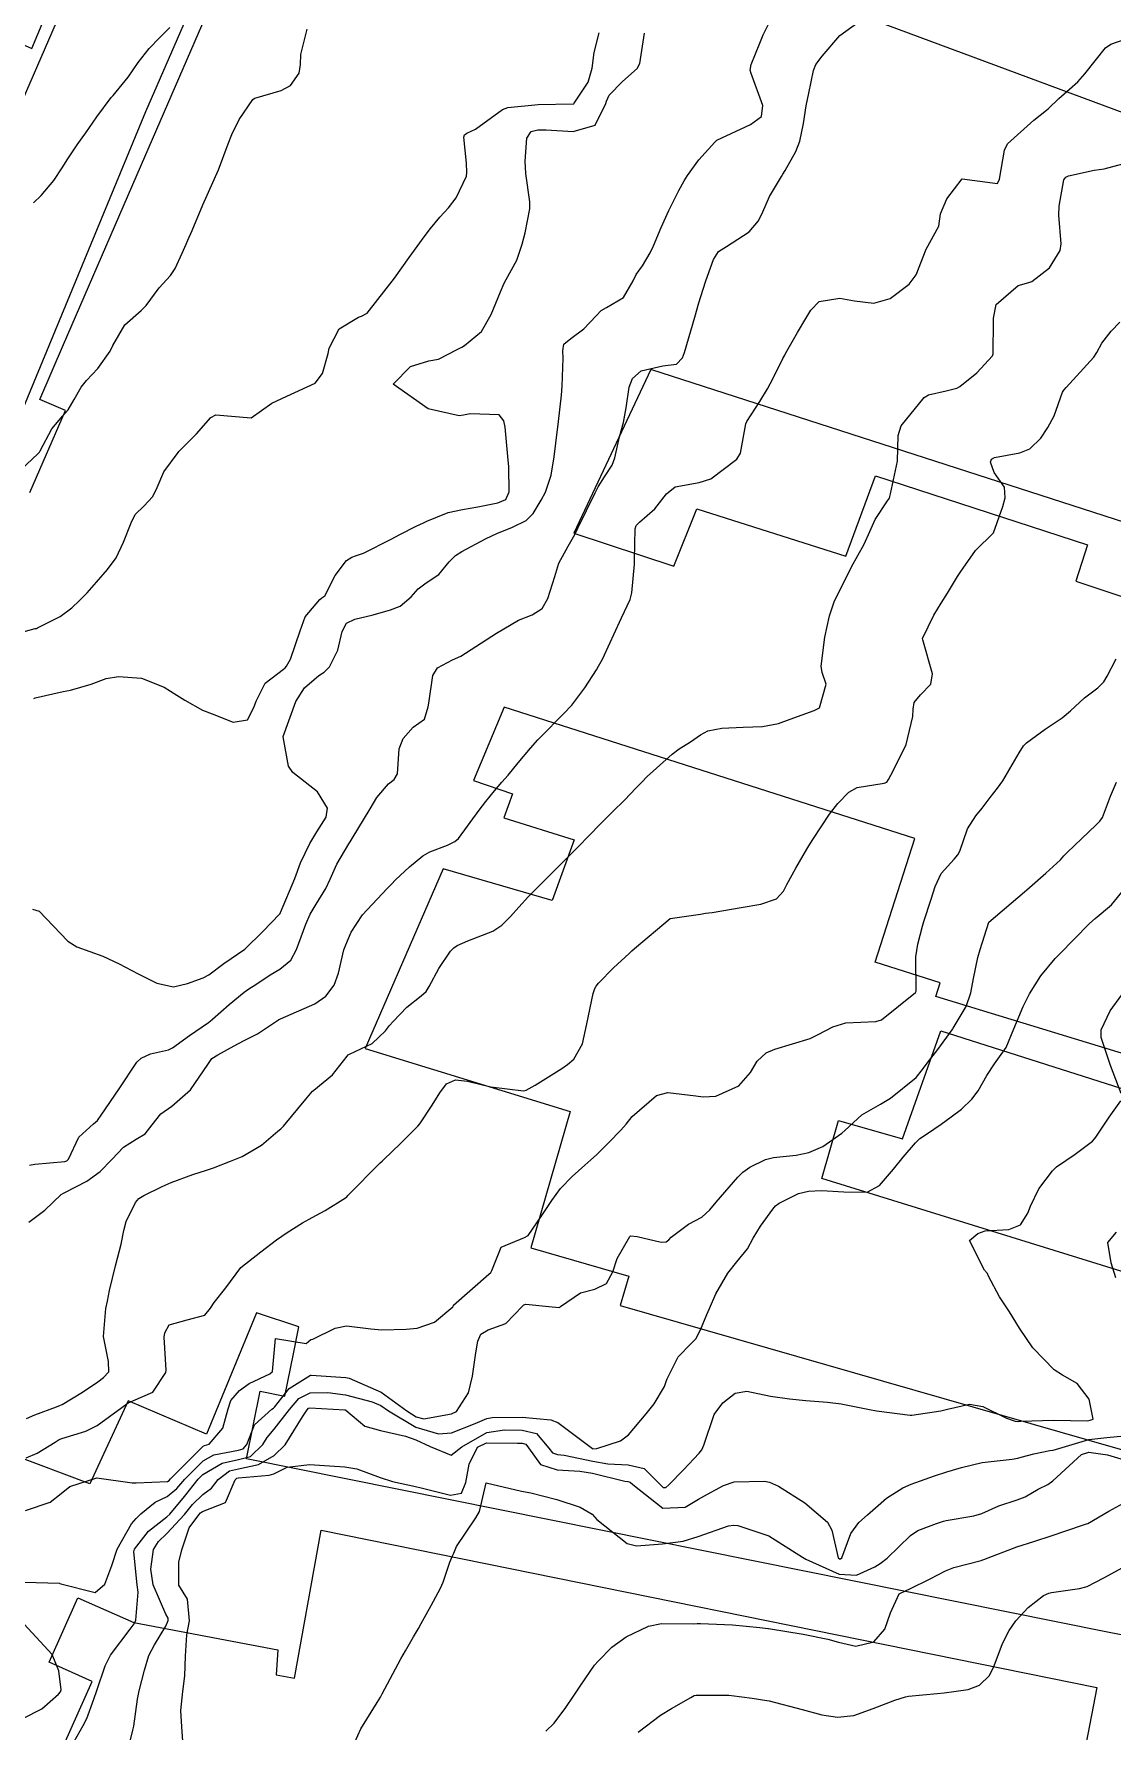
# Model space of a CAD drawing. Header units: metres. Extents: x 307586 to 320046, y 7427249 to 7434250.
# Drawn here: x 310789.8 to 310850.7, y 7432334.5 to 7432430.4 of the extents above; entities that cross this region are included whole.
import ezdxf

# ---------------------------------------------------------------- set-up
doc = ezdxf.new("R2010")
doc.units = ezdxf.units.M
doc.header["$MEASUREMENT"] = 0
for name, color, linetype in [('Curvas de Nivel 1m', 11, 'Continuous'), ('Curvas de Nivel 5m', 15, 'Continuous'), ('Edificações', 30, 'Continuous'), ('Vias Primárias', 230, 'Continuous')]:
    doc.layers.add(name, color=color, linetype=linetype)

msp = doc.modelspace()

# ---------------------------------------------------------------- linework, layer by layer
at = {"layer": 'Curvas de Nivel 1m', "flags": 128}
for points, elevation in [([(310789.529, 7432366.499), (310789.83, 7432366.557), (310791.532, 7432366.702), (310791.633, 7432366.738), (310791.721, 7432366.838), (310792.315, 7432368.069), (310793.136, 7432368.824), (310793.368, 7432369.019), (310793.568, 7432369.32), (310794.585, 7432370.805), (310795.598, 7432372.307), (310795.841, 7432372.547), (310796.353, 7432372.782), (310797.371, 7432373.008), (310797.608, 7432373.119), (310798.562, 7432373.813), (310799.63, 7432374.566), (310799.735, 7432374.636), (310799.859, 7432374.738), (310800.795, 7432375.575), (310801.648, 7432376.264), (310801.918, 7432376.45), (310802.319, 7432376.713), (310803.121, 7432377.245), (310803.666, 7432377.564), (310804.294, 7432378.07), (310804.6, 7432378.686), (310805.128, 7432380.109), (310805.386, 7432380.675), (310805.709, 7432381.242), (310806.258, 7432382.124), (310806.508, 7432382.662), (310806.893, 7432383.501), (310807.558, 7432384.652), (310807.631, 7432384.775), (310807.756, 7432384.962), (310808.776, 7432386.635), (310809.138, 7432387.274), (310809.794, 7432388.048), (310810.12, 7432388.295), (310810.318, 7432388.615), (310810.408, 7432390.023), (310810.635, 7432390.612), (310811.186, 7432391.249), (310811.834, 7432391.705), (310812.039, 7432392.4), (310812.074, 7432392.598), (310812.304, 7432394.158), (310812.577, 7432394.593), (310813.417, 7432395.045), (310813.88, 7432395.267), (310815.893, 7432396.55), (310817.151, 7432397.291), (310817.909, 7432397.59), (310818.482, 7432397.954), (310818.797, 7432398.517), (310819.19, 7432399.766), (310819.428, 7432400.508), (310819.953, 7432401.476), (310820.32, 7432402.135), (310820.489, 7432402.495), (310820.987, 7432403.481), (310821.478, 7432404.485), (310821.648, 7432404.832), (310822.002, 7432405.397), (310822.43, 7432406.055), (310822.585, 7432406.474), (310822.847, 7432407.656), (310823.068, 7432408.47), (310823.232, 7432409.287), (310823.395, 7432410.467), (310823.585, 7432410.947), (310824.072, 7432411.376), (310825.295, 7432411.661), (310826.076, 7432411.756), (310826.398, 7432412.109), (310826.518, 7432412.426), (310826.874, 7432413.649), (310827.095, 7432414.42), (310827.321, 7432415.218), (310827.704, 7432416.414), (310827.814, 7432416.737), (310828.152, 7432417.664), (310828.443, 7432418.121), (310828.888, 7432418.399), (310830.172, 7432419.243), (310830.691, 7432419.861), (310830.951, 7432420.372), (310831.327, 7432421.233), (310831.991, 7432422.362), (310832.079, 7432422.488), (310832.208, 7432422.701), (310832.797, 7432423.781), (310833.03, 7432424.352), (310833.233, 7432425.36), (310833.387, 7432426.349), (310833.538, 7432427.073), (310833.797, 7432428.345), (310833.943, 7432428.687), (310834.291, 7432429.169), (310835.283, 7432430.325), (310836.31, 7432431.056)], 724), ([(310789.704, 7432380.958), (310790.076, 7432380.856), (310791.686, 7432379.157), (310792.205, 7432378.835), (310793.675, 7432378.299), (310794.598, 7432377.878), (310795.661, 7432377.303), (310796.711, 7432376.779), (310797.651, 7432376.569), (310798.446, 7432376.758), (310799.33, 7432377.073), (310799.661, 7432377.246), (310800.506, 7432377.896), (310801.683, 7432378.7), (310802.712, 7432379.691), (310803.658, 7432380.7), (310803.678, 7432380.725), (310803.704, 7432380.767), (310804.512, 7432382.688), (310804.835, 7432383.585), (310805.358, 7432384.676), (310805.759, 7432385.326), (310806.278, 7432386.154), (310806.358, 7432386.664), (310805.787, 7432387.582), (310804.407, 7432388.691), (310804.157, 7432389.046), (310803.845, 7432390.7), (310803.85, 7432390.727), (310804.577, 7432392.689), (310805.064, 7432393.472), (310805.865, 7432394.164), (310806.173, 7432394.362), (310806.472, 7432394.664), (310806.939, 7432395.603), (310807.191, 7432396.657), (310807.431, 7432397.124), (310807.903, 7432397.343), (310808.941, 7432397.601), (310809.912, 7432397.875), (310810.454, 7432398.076), (310811.088, 7432398.608), (310811.473, 7432399.059), (310811.931, 7432399.397), (310812.648, 7432399.88), (310813.228, 7432400.587), (310813.587, 7432400.943), (310813.949, 7432401.169), (310815.279, 7432401.883), (310815.959, 7432402.204), (310816.198, 7432402.31), (310816.806, 7432402.542), (310817.579, 7432402.923), (310817.975, 7432403.322), (310818.433, 7432404.076), (310818.672, 7432404.52), (310818.982, 7432405.495), (310819.157, 7432406.513), (310819.25, 7432407.286), (310819.394, 7432408.51), (310819.563, 7432410.013), (310819.603, 7432410.507), (310819.663, 7432412.091), (310819.647, 7432412.507), (310819.708, 7432412.886), (310820.093, 7432413.202), (310820.835, 7432413.76), (310821.523, 7432414.486), (310821.807, 7432414.792), (310822.118, 7432414.96), (310823.065, 7432415.53), (310823.612, 7432416.465), (310823.783, 7432416.819), (310824.146, 7432417.321), (310824.571, 7432418.04), (310824.764, 7432418.451), (310825.2, 7432419.472), (310825.639, 7432420.438), (310826.194, 7432421.563), (310826.502, 7432422.125), (310826.687, 7432422.425), (310827.321, 7432423.314), (310828.231, 7432424.311), (310828.28, 7432424.362), (310828.343, 7432424.408), (310830.242, 7432425.296), (310830.865, 7432425.756), (310830.936, 7432426.373), (310830.28, 7432428.183), (310830.225, 7432428.381), (310830.286, 7432428.686), (310830.78, 7432429.894), (310830.955, 7432430.373), (310831.407, 7432431.274)], 723), ([(310787.887, 7432396.282), (310789.844, 7432396.812), (310789.893, 7432396.824), (310789.924, 7432396.828), (310789.989, 7432396.859), (310791.257, 7432397.492), (310791.91, 7432397.983), (310792.355, 7432398.397), (310792.78, 7432398.831), (310793.308, 7432399.447), (310793.936, 7432400.159), (310794.426, 7432400.813), (310794.841, 7432401.696), (310795.264, 7432402.8), (310795.504, 7432403.263), (310795.977, 7432403.729), (310796.496, 7432404.275), (310796.736, 7432404.783), (310797.111, 7432405.67), (310797.928, 7432406.771), (310797.968, 7432406.816), (310798.015, 7432406.878), (310798.958, 7432407.827), (310799.762, 7432408.744), (310800.044, 7432408.89), (310802.043, 7432408.72), (310803.215, 7432409.545), (310804.055, 7432409.957), (310805.662, 7432410.676), (310806.068, 7432411.225), (310806.386, 7432412.361), (310806.452, 7432412.666), (310807.009, 7432413.751), (310808.109, 7432414.419), (310808.285, 7432414.473), (310808.603, 7432414.643), (310810.133, 7432416.62), (310810.977, 7432417.785), (310811.569, 7432418.606), (310811.815, 7432418.955), (310812.171, 7432419.425), (310812.707, 7432420.066), (310813.19, 7432420.59), (310813.621, 7432421.154), (310814.201, 7432422.387), (310814.23, 7432422.58), (310814.211, 7432423.113), (310814.057, 7432424.582), (310814.093, 7432424.723), (310814.235, 7432424.803), (310814.709, 7432425.044), (310816.249, 7432426.151), (310816.537, 7432426.26), (310818.252, 7432426.431), (310820.222, 7432426.47), (310820.253, 7432426.469), (310820.277, 7432426.475), (310820.297, 7432426.5), (310821.074, 7432427.689), (310821.306, 7432428.49), (310821.417, 7432429.363), (310821.694, 7432430.486)], 721), ([(310789.759, 7432420.866), (310790.187, 7432421.281), (310790.911, 7432422.137), (310791.371, 7432422.848), (310791.695, 7432423.361), (310792.223, 7432424.154), (310792.51, 7432424.556), (310792.709, 7432424.835), (310793.329, 7432425.743), (310794.137, 7432426.821), (310794.192, 7432426.882), (310794.255, 7432426.946), (310795.095, 7432427.983), (310795.663, 7432428.799), (310796.291, 7432429.603), (310796.877, 7432430.205), (310797.446, 7432430.779)], 719), ([(310789.776, 7432392.861), (310789.813, 7432392.891), (310789.844, 7432392.901), (310791.431, 7432393.262), (310791.85, 7432393.337), (310793.007, 7432393.678), (310793.861, 7432394), (310794.559, 7432394.113), (310795.861, 7432394.011), (310797.128, 7432393.503), (310797.847, 7432393.048), (310798.294, 7432392.763), (310799.303, 7432392.213), (310799.835, 7432391.995), (310801.028, 7432391.531), (310801.832, 7432391.661), (310802.206, 7432392.35), (310802.324, 7432392.715), (310802.845, 7432393.724), (310803.87, 7432394.518), (310803.965, 7432394.605), (310804.035, 7432394.698), (310804.262, 7432395.079), (310804.821, 7432396.686), (310805.098, 7432397.489), (310805.92, 7432398.454), (310806.045, 7432398.545), (310806.203, 7432398.667), (310806.784, 7432399.812), (310807.428, 7432400.655), (310807.737, 7432400.86), (310807.946, 7432400.926), (310808.386, 7432401.082), (310809.955, 7432401.866), (310810.439, 7432402.135), (310811.364, 7432402.606), (310811.771, 7432402.797), (310811.967, 7432402.89), (310813.179, 7432403.383), (310813.977, 7432403.54), (310814.848, 7432403.699), (310815.983, 7432403.92), (310816.422, 7432404.11), (310816.623, 7432404.544), (310816.592, 7432405.959), (310816.547, 7432406.545), (310816.389, 7432408.195), (310816.316, 7432408.547), (310816.046, 7432408.895), (310814.42, 7432408.948), (310814.046, 7432408.872), (310813.788, 7432408.84), (310812.049, 7432409.23), (310810.063, 7432410.62), (310811.054, 7432411.629), (310812.076, 7432411.954), (310812.628, 7432412.044), (310813.677, 7432412.584), (310813.939, 7432412.728), (310814.086, 7432412.804), (310815.055, 7432413.609), (310815.604, 7432414.558), (310816.126, 7432415.842), (310816.338, 7432416.341), (310816.456, 7432416.547), (310817.059, 7432417.631), (310817.36, 7432418.538), (310817.519, 7432419.187), (310817.783, 7432420.534), (310817.783, 7432420.938), (310817.561, 7432422.536), (310817.52, 7432423.231), (310817.61, 7432424.536), (310817.867, 7432424.904), (310818.238, 7432425.002), (310818.707, 7432424.992), (310820.237, 7432424.914), (310821.469, 7432425.26), (310822.078, 7432426.482), (310822.116, 7432426.621), (310822.26, 7432426.956), (310823.015, 7432427.729), (310823.854, 7432428.464), (310823.995, 7432428.753), (310824.262, 7432430.46)], 722), ([(310789.356, 7432352.183), (310789.823, 7432352.39), (310791.048, 7432352.843), (310791.278, 7432352.927), (310791.365, 7432352.971), (310792.529, 7432353.675), (310793.384, 7432354.257), (310793.715, 7432354.488), (310794.008, 7432354.811), (310793.982, 7432355.394), (310793.699, 7432356.816), (310793.847, 7432358.403), (310793.93, 7432358.813), (310794.051, 7432359.413), (310794.379, 7432360.806), (310794.698, 7432362.025), (310794.86, 7432362.799), (310794.981, 7432363.308), (310795.507, 7432364.386), (310795.696, 7432364.603), (310795.992, 7432364.785), (310797.012, 7432365.281), (310797.52, 7432365.517), (310798.748, 7432365.974), (310799.528, 7432366.206), (310799.927, 7432366.338), (310800.872, 7432366.727), (310801.349, 7432366.908), (310801.537, 7432366.982), (310802.638, 7432367.617), (310803.559, 7432368.41), (310803.713, 7432368.546), (310803.874, 7432368.695), (310805.133, 7432370.232), (310805.518, 7432370.671), (310805.583, 7432370.724), (310806.648, 7432371.604), (310807.467, 7432372.651), (310807.532, 7432372.722), (310807.605, 7432372.763), (310808.884, 7432373.361), (310809.625, 7432374.091), (310809.859, 7432374.389), (310810.069, 7432374.616), (310810.829, 7432375.42), (310811.648, 7432376.068), (310811.933, 7432376.315), (310812.096, 7432376.596), (310812.645, 7432377.613), (310813.3, 7432378.584), (310813.485, 7432378.782), (310813.686, 7432378.917), (310814.285, 7432379.168), (310815.695, 7432379.718), (310816.195, 7432380.048), (310816.684, 7432380.54), (310817.164, 7432381.08), (310817.714, 7432381.668), (310818.558, 7432382.517), (310819.141, 7432383.099), (310819.741, 7432383.704), (310820.134, 7432384.109), (310820.515, 7432384.492), (310821.128, 7432385.117), (310821.766, 7432385.777), (310822.118, 7432386.128), (310822.473, 7432386.473), (310823.132, 7432387.118), (310823.793, 7432387.81), (310824.113, 7432388.14), (310824.419, 7432388.451), (310825.816, 7432389.729), (310826.22, 7432390.025), (310826.854, 7432390.42), (310827.425, 7432390.816), (310827.829, 7432391.031), (310828.622, 7432391.189), (310829.832, 7432391.254), (310830.919, 7432391.283), (310831.834, 7432391.444), (310832.484, 7432391.706), (310833.841, 7432392.189), (310834.149, 7432392.335), (310834.52, 7432393.674), (310834.294, 7432394.334), (310834.234, 7432394.692), (310834.449, 7432396.332), (310834.7, 7432397.54), (310834.969, 7432398.324), (310835.943, 7432400.31), (310836.668, 7432401.59), (310836.98, 7432402.3), (310837.287, 7432402.983), (310837.989, 7432404.037), (310838.089, 7432404.19), (310838.115, 7432404.288), (310838.146, 7432404.439), (310838.541, 7432406.282), (310838.593, 7432407.723), (310838.748, 7432408.279), (310840.059, 7432409.882), (310840.293, 7432410.025), (310841.301, 7432410.248), (310841.898, 7432410.408), (310842.065, 7432410.488), (310843.035, 7432411.268), (310843.918, 7432412.222), (310843.958, 7432412.348), (310843.964, 7432414.221), (310843.973, 7432414.363), (310844.122, 7432415.121), (310845.365, 7432416.202), (310845.96, 7432416.368), (310846.137, 7432416.43), (310847.127, 7432417.201), (310847.743, 7432418.174), (310847.782, 7432418.559), (310847.65, 7432420.175), (310847.68, 7432420.683), (310847.939, 7432422.173), (310848.049, 7432422.328), (310848.206, 7432422.394), (310849.648, 7432422.712), (310850.213, 7432422.803), (310851.266, 7432423.081)], 726), ([(310789.334, 7432349.959), (310789.968, 7432350.222), (310790.975, 7432350.844), (310791.2, 7432350.986), (310791.345, 7432351.044), (310792.708, 7432351.468), (310793.353, 7432351.792), (310794.742, 7432352.799), (310795.098, 7432353.063), (310795.369, 7432353.187), (310796.493, 7432353.663), (310797.232, 7432354.772), (310797.25, 7432354.916), (310797.134, 7432356.773), (310797.166, 7432357.023), (310797.424, 7432357.48), (310798.428, 7432357.755), (310799.432, 7432358.012), (310799.758, 7432358.416), (310799.965, 7432358.735), (310800.616, 7432359.564), (310801.463, 7432360.72), (310802.586, 7432361.595), (310803.479, 7432362.276), (310804.085, 7432362.691), (310804.943, 7432363.227), (310805.496, 7432363.537), (310806.232, 7432363.933), (310807.368, 7432364.651), (310807.45, 7432364.714), (310807.514, 7432364.778), (310809.338, 7432366.623), (310809.438, 7432366.718), (310809.536, 7432366.817), (310810.453, 7432367.707), (310811.362, 7432368.602), (310811.464, 7432368.701), (310811.565, 7432368.827), (310812.275, 7432369.894), (310812.693, 7432370.589), (310813.076, 7432371.098), (310813.59, 7432371.321), (310814.259, 7432371.24), (310815.587, 7432370.914), (310817.421, 7432370.695), (310817.585, 7432370.732), (310818.082, 7432371.016), (310819.597, 7432371.953), (310819.913, 7432372.184), (310820.268, 7432372.493), (310820.759, 7432373.346), (310821.004, 7432374.486), (310821.369, 7432376.201), (310821.45, 7432376.482), (310821.521, 7432376.615), (310821.657, 7432376.773), (310822.5, 7432377.642), (310823.386, 7432378.463), (310823.541, 7432378.605), (310823.686, 7432378.733), (310825.703, 7432380.43), (310827.431, 7432380.687), (310827.706, 7432380.727), (310828.084, 7432380.781), (310829.71, 7432381.049), (310830.832, 7432381.249), (310831.715, 7432381.554), (310832.103, 7432381.972), (310832.305, 7432382.354), (310832.802, 7432383.285), (310833.424, 7432384.343), (310833.548, 7432384.549), (310833.758, 7432384.895), (310834.713, 7432386.326), (310835.178, 7432386.923), (310835.792, 7432387.58), (310836.265, 7432387.836), (310837.8, 7432388.079), (310837.949, 7432388.139), (310838.041, 7432388.286), (310838.297, 7432388.772), (310839.045, 7432390.272), (310839.417, 7432391.845), (310839.428, 7432392.266), (310839.48, 7432392.634), (310839.855, 7432393.066), (310840.438, 7432393.68), (310840.527, 7432394.253), (310839.971, 7432396.181), (310839.965, 7432396.259), (310840.596, 7432397.569), (310841.006, 7432398.249), (310841.364, 7432398.81), (310841.938, 7432399.758), (310842.13, 7432400.05), (310842.247, 7432400.237), (310842.945, 7432401.238), (310843.963, 7432402.22), (310844.489, 7432403.709), (310844.621, 7432404.211), (310844.599, 7432404.812), (310844.007, 7432405.631), (310843.795, 7432406.222), (310843.848, 7432406.389), (310844.017, 7432406.487), (310845.463, 7432406.756), (310846.025, 7432406.967), (310846.638, 7432407.58), (310847.029, 7432408.18), (310847.39, 7432408.837), (310847.87, 7432410.172), (310847.939, 7432410.297), (310848.066, 7432410.435), (310849.633, 7432412.147), (310849.81, 7432412.421), (310850.095, 7432412.954), (310850.616, 7432413.624), (310851.103, 7432414.13)], 727), ([(310789.295, 7432346.981), (310790.695, 7432347.453), (310791.31, 7432347.948), (310791.805, 7432348.346), (310793.323, 7432348.82), (310795.319, 7432348.541), (310795.558, 7432348.549), (310797.321, 7432348.625), (310797.41, 7432348.681), (310797.488, 7432348.768), (310799.342, 7432350.625), (310799.42, 7432350.661), (310799.674, 7432350.737), (310800.45, 7432351.631), (310800.744, 7432352.726), (310800.905, 7432353.189), (310801.379, 7432353.762), (310801.935, 7432354.164), (310803.109, 7432354.703), (310803.259, 7432354.836), (310803.413, 7432356.7), (310805.15, 7432356.414), (310805.413, 7432356.64), (310805.433, 7432356.649), (310805.525, 7432356.669), (310806.791, 7432357.287), (310807.424, 7432357.41), (310808.805, 7432357.246), (310809.421, 7432357.189), (310810.8, 7432357.228), (310811.423, 7432357.289), (310812.398, 7432357.621), (310813.442, 7432358.497), (310813.466, 7432358.557), (310813.481, 7432358.579), (310815.461, 7432360.327), (310815.573, 7432360.437), (310815.63, 7432360.548), (310816.166, 7432361.853), (310817.482, 7432362.407), (310817.682, 7432362.527), (310818.423, 7432363.592), (310819.027, 7432364.507), (310819.52, 7432365.174), (310820.166, 7432365.854), (310820.886, 7432366.486), (310821.233, 7432366.788), (310821.542, 7432367.077), (310822.248, 7432367.777), (310822.931, 7432368.466), (310823.217, 7432368.813), (310823.571, 7432369.25), (310824.931, 7432370.44), (310825.585, 7432370.61), (310827.151, 7432370.414), (310827.582, 7432370.348), (310828.297, 7432370.399), (310829.589, 7432370.969), (310830.246, 7432371.724), (310830.624, 7432372.37), (310831.132, 7432372.843), (310831.613, 7432373.057), (310832.626, 7432373.342), (310833.623, 7432373.657), (310834.075, 7432373.885), (310834.888, 7432374.321), (310835.635, 7432374.539), (310837.324, 7432374.606), (310837.637, 7432374.715), (310839.572, 7432376.261), (310839.594, 7432376.32), (310839.576, 7432378.262), (310839.69, 7432378.978), (310839.963, 7432379.995), (310840.038, 7432380.257), (310840.447, 7432381.521), (310840.676, 7432382.25), (310841.013, 7432382.968), (310841.746, 7432383.78), (310841.961, 7432384.027), (310842.062, 7432384.237), (310842.505, 7432385.493), (310842.968, 7432386.228), (310843.327, 7432386.677), (310843.789, 7432387.278), (310844.203, 7432387.808), (310844.489, 7432388.21), (310845.42, 7432389.797), (310845.659, 7432390.192), (310845.825, 7432390.359), (310846.879, 7432391.133), (310847.839, 7432391.765), (310848.311, 7432392.163), (310849.11, 7432392.895), (310849.863, 7432393.465), (310850.197, 7432393.808), (310850.391, 7432394.135), (310850.902, 7432395.11)], 728), ([(310789.244, 7432342.938), (310791.216, 7432342.868), (310791.243, 7432342.862), (310791.303, 7432342.839), (310793.238, 7432342.338), (310793.779, 7432342.812), (310794.186, 7432343.879), (310794.482, 7432344.802), (310795.287, 7432346.225), (310795.556, 7432346.521), (310795.814, 7432346.785), (310796.633, 7432347.447), (310797.308, 7432347.778), (310797.844, 7432348.233), (310798.294, 7432348.755), (310799.333, 7432349.789), (310799.945, 7432350.126), (310801.34, 7432350.391), (310801.593, 7432350.465), (310801.803, 7432350.715), (310802.236, 7432351.829), (310803.222, 7432352.701), (310803.311, 7432352.754), (310803.365, 7432352.828), (310804.186, 7432353.883), (310805.392, 7432354.624), (310805.433, 7432354.629), (310807.391, 7432354.497), (310807.573, 7432354.465), (310809.379, 7432353.673), (310810.835, 7432352.605), (310811.36, 7432352.265), (310811.789, 7432352.165), (310813.362, 7432352.44), (310813.649, 7432352.576), (310814.313, 7432353.632), (310814.539, 7432354.563), (310814.729, 7432355.883), (310814.855, 7432356.558), (310815.022, 7432356.953), (310815.423, 7432357.199), (310816.427, 7432357.541), (310817.376, 7432358.531), (310817.406, 7432358.568), (310817.444, 7432358.6), (310817.556, 7432358.64), (310818.848, 7432358.509), (310819.442, 7432358.454), (310819.477, 7432358.465), (310819.522, 7432358.499), (310820.65, 7432359.289), (310821.453, 7432359.495), (310822.116, 7432359.814), (310822.466, 7432360.47), (310822.721, 7432361.217), (310823.431, 7432362.461), (310823.452, 7432362.491), (310823.484, 7432362.504), (310823.843, 7432362.455), (310825.193, 7432362.147), (310825.48, 7432362.159), (310825.631, 7432362.279), (310825.772, 7432362.427), (310826.75, 7432363.162), (310827.5, 7432363.559), (310827.943, 7432363.967), (310828.302, 7432364.398), (310829.527, 7432365.826), (310829.807, 7432366.1), (310830.205, 7432366.373), (310831.091, 7432366.813), (310831.541, 7432366.926), (310832.829, 7432367.061), (310833.546, 7432367.219), (310834.323, 7432367.557), (310835.411, 7432368.312), (310835.564, 7432368.461), (310836.536, 7432369.338), (310837.579, 7432369.947), (310838.144, 7432370.282), (310839.595, 7432371.446), (310839.959, 7432371.897), (310840.219, 7432372.254), (310840.832, 7432373.031), (310841.631, 7432374.141), (310841.674, 7432374.198), (310841.699, 7432374.239), (310842.42, 7432375.457), (310842.691, 7432376.23), (310842.842, 7432377.051), (310843.091, 7432378.226), (310843.222, 7432378.69), (310843.703, 7432380.22), (310845.72, 7432381.935), (310845.858, 7432382.052), (310846.009, 7432382.187), (310846.921, 7432382.992), (310847.747, 7432383.758), (310847.944, 7432383.973), (310848.124, 7432384.164), (310849.769, 7432385.732), (310849.975, 7432385.934), (310850.116, 7432386.137), (310850.578, 7432387.345), (310850.911, 7432388.129)], 729), ([(310851.173, 7432370.538), (310850.577, 7432372.13), (310850.054, 7432373.708), (310850.044, 7432374.136), (310850.557, 7432375.218), (310851.224, 7432376.124)], 731), ([(310795.136, 7432333.653), (310795.37, 7432334.567), (310795.415, 7432334.787), (310795.63, 7432336.324), (310795.726, 7432336.784), (310796.015, 7432337.957), (310796.272, 7432338.779), (310796.593, 7432339.392), (310797.22, 7432340.44), (310797.358, 7432340.768), (310797.353, 7432340.897), (310797.226, 7432341.115), (310796.513, 7432342.777), (310796.373, 7432343.662), (310796.535, 7432344.777), (310796.817, 7432345.235), (310797.282, 7432345.688), (310798.274, 7432346.755), (310798.731, 7432347.319), (310799.31, 7432347.877), (310799.804, 7432348.247), (310800.185, 7432348.731), (310800.831, 7432349.222), (310801.329, 7432349.341), (310802.464, 7432349.576), (310803.337, 7432350.083), (310803.964, 7432350.691), (310804.95, 7432352.268), (310805.204, 7432352.672), (310805.276, 7432352.76), (310805.365, 7432352.79), (310807.343, 7432352.671), (310807.363, 7432352.667), (310807.402, 7432352.649), (310808.47, 7432351.749), (310809.352, 7432351.496), (310810.767, 7432351.188), (310811.347, 7432350.967), (310812.151, 7432350.592), (310813.338, 7432350.105), (310813.952, 7432350.571), (310815.351, 7432351.391), (310816.357, 7432351.536), (310817.353, 7432351.513), (310818.158, 7432351.325), (310818.855, 7432350.507), (310819.068, 7432350.232), (310819.339, 7432350.148), (310819.729, 7432350.106), (310821.336, 7432349.77), (310822.187, 7432349.619), (310823.334, 7432349.559), (310824.241, 7432349.355), (310825.154, 7432348.433), (310825.321, 7432348.278), (310825.462, 7432348.288), (310825.634, 7432348.427), (310826.462, 7432349.288), (310827.341, 7432350.221), (310827.503, 7432350.408), (310827.613, 7432350.673), (310828.188, 7432352.398), (310828.69, 7432353.073), (310829.381, 7432353.615), (310830.041, 7432353.716), (310831.379, 7432353.438), (310832.442, 7432353.284), (310833.376, 7432353.195), (310834.59, 7432353.106), (310835.373, 7432353.013), (310836.97, 7432352.693), (310837.368, 7432352.617), (310839.259, 7432352.367), (310839.364, 7432352.364), (310841.001, 7432352.611), (310841.37, 7432352.711), (310842.609, 7432352.993), (310843.372, 7432352.85), (310844.709, 7432352.2), (310845.194, 7432352.025), (310845.361, 7432352.014), (310845.519, 7432352.031), (310847.362, 7432352.094), (310849.274, 7432352.054), (310849.362, 7432352.068), (310849.425, 7432352.077), (310849.597, 7432352.138), (310849.38, 7432353.279), (310848.691, 7432354.151), (310847.862, 7432354.627), (310847.4, 7432354.928), (310846.184, 7432356.182), (310845.429, 7432357.288), (310844.874, 7432358.199), (310844.3, 7432359.056), (310843.691, 7432360.217), (310843.623, 7432360.376), (310843.466, 7432360.57), (310842.606, 7432362.229), (310843.086, 7432362.627), (310843.491, 7432362.789), (310844.837, 7432362.855), (310845.497, 7432363.117), (310845.906, 7432363.787), (310846.057, 7432364.185), (310846.536, 7432365.166), (310847.3, 7432366.172), (310847.414, 7432366.292), (310847.536, 7432366.392), (310848.577, 7432367.125), (310849.559, 7432367.849), (310849.699, 7432368.001), (310849.783, 7432368.138), (310850.502, 7432369.202), (310851.162, 7432370.124)], 731), ([(310850.884, 7432360.126), (310850.622, 7432360.978), (310850.417, 7432362.131), (310850.91, 7432362.707)], 732), ([(310798.21, 7432333.681), (310798.137, 7432334.755), (310798.081, 7432335.676), (310798.187, 7432336.755), (310798.298, 7432337.642), (310798.331, 7432338.753), (310798.418, 7432339.955), (310798.563, 7432340.75), (310798.445, 7432341.961), (310797.953, 7432342.759), (310797.954, 7432344.068), (310798.122, 7432344.757), (310798.543, 7432346.009), (310799.094, 7432346.743), (310799.184, 7432346.852), (310799.296, 7432346.93), (310800.604, 7432347.426), (310801.141, 7432348.722), (310801.231, 7432348.814), (310801.324, 7432348.836), (310803.059, 7432348.969), (310803.326, 7432349.049), (310804.072, 7432349.431), (310805.332, 7432349.584), (310806.476, 7432349.514), (310807.331, 7432349.451), (310808.016, 7432349.326), (310809.325, 7432348.844), (310810.029, 7432348.613), (310811.319, 7432348.338), (310811.653, 7432348.261), (310813.312, 7432347.844), (310813.918, 7432347.967), (310814.17, 7432348.567), (310814.365, 7432349.597), (310814.834, 7432350.558), (310815.346, 7432350.809), (310817.086, 7432350.792), (310817.345, 7432350.78), (310817.549, 7432350.731), (310817.715, 7432350.524), (310818.391, 7432349.572), (310819.331, 7432349.287), (310820.61, 7432349.208), (310821.329, 7432349.082), (310823.144, 7432348.643), (310823.325, 7432348.62), (310823.457, 7432348.59), (310823.61, 7432348.456), (310825.303, 7432347.112), (310826.547, 7432347.174), (310827.311, 7432347.628), (310827.813, 7432347.905), (310828.722, 7432348.389), (310829.325, 7432348.604), (310831.043, 7432348.646), (310831.325, 7432348.586), (310831.824, 7432348.355), (310833.309, 7432347.411), (310834.592, 7432346.321), (310834.843, 7432345.871), (310835.198, 7432344.311), (310835.272, 7432344.251), (310835.333, 7432344.249), (310835.4, 7432344.309), (310835.916, 7432345.674), (310836.369, 7432346.299), (310836.85, 7432346.744), (310837.306, 7432347.139), (310837.923, 7432347.672), (310838.857, 7432348.267), (310839.325, 7432348.466), (310840.632, 7432348.944), (310841.332, 7432349.166), (310842.159, 7432349.408), (310843.338, 7432349.687), (310845.024, 7432349.879), (310845.34, 7432349.947), (310845.527, 7432350.003), (310846.239, 7432350.181), (310847.143, 7432350.373), (310847.345, 7432350.392), (310847.659, 7432350.478), (310849.352, 7432351), (310850.373, 7432351.11), (310851.354, 7432351.205)], 732), ([(310807.899, 7432333.881), (310808.231, 7432334.634), (310809.168, 7432336.131), (310809.354, 7432336.435), (310809.452, 7432336.617), (310810.048, 7432337.753), (310810.498, 7432338.607), (310810.753, 7432339.059), (310811.215, 7432339.84), (310811.499, 7432340.318), (310811.65, 7432340.596), (310812.205, 7432341.619), (310812.74, 7432342.585), (310812.896, 7432342.936), (310813.265, 7432344.057), (310813.42, 7432344.428), (310813.494, 7432344.577), (310813.642, 7432344.94), (310814.735, 7432346.558), (310814.936, 7432346.918), (310815.323, 7432348.55), (310817.316, 7432348.081), (310817.849, 7432347.988), (310819.31, 7432347.608), (310820.627, 7432347.163), (310821.297, 7432346.77), (310821.568, 7432346.477), (310823.279, 7432345.118), (310823.803, 7432344.977), (310825.28, 7432345.1), (310826.444, 7432345.255), (310827.284, 7432345.514), (310829.011, 7432346.105), (310829.291, 7432346.155), (310829.533, 7432346.135), (310831.285, 7432345.546), (310833.18, 7432344.341), (310833.272, 7432344.285), (310833.379, 7432344.231), (310835.259, 7432343.39), (310836.224, 7432343.334), (310837.266, 7432343.803), (310837.571, 7432343.982), (310837.964, 7432344.28), (310839.286, 7432345.571), (310839.697, 7432345.847), (310840.758, 7432346.245), (310841.153, 7432346.383), (310841.296, 7432346.417), (310842.852, 7432346.672), (310843.302, 7432346.814), (310844.268, 7432347.246), (310845.314, 7432347.584), (310845.751, 7432347.751), (310846.497, 7432348.178), (310847.043, 7432348.456), (310847.328, 7432348.655), (310848.941, 7432350.146), (310849.344, 7432350.272), (310850.415, 7432350.129), (310851.34, 7432349.85)], 733), ([(310818.695, 7432334.507), (310819.158, 7432334.97), (310819.808, 7432335.852), (310820.243, 7432336.489), (310820.621, 7432337.045), (310821.194, 7432337.89), (310821.445, 7432338.232), (310821.651, 7432338.476), (310822.413, 7432339.266), (310823.217, 7432339.846), (310824.484, 7432340.441), (310825.225, 7432340.59), (310827.054, 7432340.583), (310827.225, 7432340.588), (310827.418, 7432340.6), (310829.224, 7432340.515), (310830.782, 7432340.364), (310831.222, 7432340.317), (310831.271, 7432340.311), (310833.219, 7432339.991), (310834.609, 7432339.711), (310835.215, 7432339.545), (310836.197, 7432339.316), (310837.216, 7432339.559), (310837.825, 7432340.281), (310838.154, 7432341.198), (310838.642, 7432342.269), (310839.045, 7432342.464), (310839.247, 7432342.545), (310840.39, 7432343.115), (310841.263, 7432343.576), (310841.736, 7432343.766), (310843.272, 7432344.162), (310843.314, 7432344.178), (310843.417, 7432344.218), (310845.28, 7432344.928), (310846.239, 7432345.224), (310847.287, 7432345.564), (310848.995, 7432346.144), (310849.217, 7432346.218), (310849.295, 7432346.251), (310850.491, 7432346.943), (310851.312, 7432347.404)], 734), ([(310789.157, 7432335.219), (310790.232, 7432335.78), (310791.17, 7432336.595), (310791.283, 7432336.728), (310791.308, 7432336.839), (310791.189, 7432337.928), (310790.812, 7432338.844), (310789.22, 7432340.56)], 729)]:
    msp.add_lwpolyline(points, dxfattribs=dict(at, elevation=elevation))
at = {"layer": 'Curvas de Nivel 5m', "flags": 128}
for points, elevation in [([(310788.073, 7432404.889), (310790.011, 7432406.715), (310790.086, 7432406.785), (310790.135, 7432406.859), (310790.783, 7432408.101), (310791.418, 7432408.846), (310791.712, 7432409.178), (310792.052, 7432409.757), (310792.445, 7432410.45), (310792.753, 7432410.833), (310793.384, 7432411.513), (310794.08, 7432412.493), (310794.238, 7432412.818), (310794.92, 7432413.988), (310795.842, 7432414.794), (310796.116, 7432415.07), (310796.844, 7432416.064), (310797.482, 7432416.777), (310797.755, 7432417.158), (310798.152, 7432418.03), (310798.382, 7432418.545), (310798.479, 7432418.765), (310798.713, 7432419.307), (310799.313, 7432420.753), (310800.203, 7432422.74), (310800.745, 7432424.214), (310800.951, 7432424.733), (310801.378, 7432425.592), (310802.147, 7432426.721), (310802.21, 7432426.764), (310802.254, 7432426.781), (310803.742, 7432427.223), (310804.265, 7432427.514), (310804.757, 7432428.211), (310804.838, 7432428.692), (310804.845, 7432429.249), (310805.206, 7432430.686)], 720), ([(310789.489, 7432363.279), (310790.399, 7432363.952), (310791.322, 7432364.842), (310791.44, 7432364.915), (310791.514, 7432364.942), (310792.764, 7432365.584), (310793.526, 7432366.145), (310794.172, 7432366.81), (310794.838, 7432367.506), (310795.551, 7432367.971), (310796.067, 7432368.273), (310796.463, 7432368.781), (310796.954, 7432369.392), (310797.574, 7432369.833), (310798.623, 7432370.754), (310799.597, 7432372.187), (310799.823, 7432372.515), (310800.156, 7432372.734), (310801.093, 7432373.243), (310801.615, 7432373.522), (310802.413, 7432373.92), (310803.582, 7432374.701), (310803.615, 7432374.719), (310803.633, 7432374.731), (310803.694, 7432374.76), (310805.642, 7432375.607), (310806.257, 7432376.054), (310806.732, 7432376.659), (310806.984, 7432377.336), (310807.284, 7432378.654), (310807.388, 7432378.951), (310807.693, 7432379.659), (310808.327, 7432380.641), (310809.718, 7432382.121), (310809.966, 7432382.372), (310810.206, 7432382.615), (310810.98, 7432383.361), (310811.744, 7432383.982), (310812.138, 7432384.205), (310813.138, 7432384.586), (310813.557, 7432384.78), (310813.757, 7432384.96), (310814.918, 7432386.563), (310815.291, 7432387.047), (310815.789, 7432387.651), (310816.209, 7432388.134), (310816.561, 7432388.542), (310817.125, 7432389.222), (310817.818, 7432390.059), (310818.24, 7432390.524), (310819.839, 7432392.152), (310820.01, 7432392.33), (310820.162, 7432392.497), (310820.884, 7432393.463), (310821.555, 7432394.483), (310821.67, 7432394.687), (310821.879, 7432395.093), (310822.329, 7432396.035), (310822.522, 7432396.474), (310822.953, 7432397.424), (310823.458, 7432398.465), (310823.553, 7432398.837), (310823.687, 7432400.463), (310823.692, 7432400.716), (310823.725, 7432402.462), (310823.79, 7432402.637), (310823.969, 7432402.836), (310824.846, 7432403.581), (310825.509, 7432404.437), (310825.997, 7432404.834), (310827.352, 7432405.064), (310828.002, 7432405.274), (310829.469, 7432406.388), (310829.677, 7432406.726), (310829.989, 7432408.381), (310830.044, 7432408.509), (310830.774, 7432409.655), (310831.205, 7432410.369), (310831.51, 7432410.924), (310832.08, 7432412.075), (310832.176, 7432412.265), (310832.224, 7432412.359), (310832.9, 7432413.553), (310833.367, 7432414.347), (310833.647, 7432414.816), (310834.123, 7432415.303), (310835.286, 7432415.484), (310836.123, 7432415.344), (310837.208, 7432415.214), (310838.125, 7432415.462), (310839.208, 7432416.274), (310839.605, 7432416.804), (310840.163, 7432418.26), (310840.876, 7432419.553), (310840.971, 7432420.252), (310841.334, 7432421.106), (310842.203, 7432422.24), (310844.2, 7432421.97), (310844.309, 7432422.218), (310844.585, 7432423.858), (310844.767, 7432424.212), (310846.246, 7432425.541), (310846.614, 7432425.821), (310847.054, 7432426.182), (310847.659, 7432426.779), (310848.27, 7432427.289), (310848.733, 7432427.706), (310849.131, 7432428.157), (310850.298, 7432429.625), (310850.595, 7432429.842), (310851.403, 7432430.129)], 725), ([(310792.047, 7432333.923), (310792.564, 7432334.826), (310792.76, 7432335.221), (310793.168, 7432336.315), (310793.336, 7432336.818), (310793.795, 7432338.21), (310794.101, 7432338.807), (310795.218, 7432340.276), (310795.439, 7432340.57), (310795.533, 7432340.787), (310795.657, 7432342.367), (310795.613, 7432342.786), (310795.421, 7432344.638), (310795.459, 7432344.788), (310796.255, 7432345.809), (310797.291, 7432346.623), (310797.451, 7432346.768), (310798.283, 7432347.781), (310799.048, 7432348.744), (310799.326, 7432349.019), (310800.414, 7432349.647), (310801.334, 7432349.859), (310802.008, 7432350.041), (310802.712, 7432350.706), (310802.953, 7432351.098), (310803.352, 7432351.57), (310804.215, 7432352.687), (310804.735, 7432353.318), (310805.377, 7432353.621), (310806.385, 7432353.652), (310807.376, 7432353.517), (310808.877, 7432353.121), (310809.367, 7432352.907), (310809.802, 7432352.616), (310811.354, 7432351.697), (310812.618, 7432351.32), (310813.351, 7432351.378), (310814.697, 7432351.901), (310815.359, 7432352.179), (310815.666, 7432352.241), (310817.36, 7432352.247), (310818.964, 7432352.111), (310819.358, 7432351.96), (310821.319, 7432350.48), (310821.343, 7432350.473), (310821.569, 7432350.478), (310822.899, 7432350.913), (310823.351, 7432351.261), (310824.349, 7432352.445), (310824.8, 7432353.01), (310825.386, 7432353.987), (310825.499, 7432354.321), (310825.539, 7432354.429), (310826.165, 7432355.663), (310826.9, 7432356.415), (310827.151, 7432356.679), (310827.425, 7432357.187), (310827.784, 7432358.059), (310827.924, 7432358.403), (310828.282, 7432359.228), (310828.958, 7432360.388), (310829.469, 7432361.027), (310830.081, 7432361.77), (310830.395, 7432362.371), (310830.804, 7432363.056), (310831.508, 7432364.015), (310831.667, 7432364.202), (310831.864, 7432364.356), (310832.963, 7432364.901), (310833.52, 7432365.02), (310834.251, 7432365.06), (310835.52, 7432364.982), (310836.841, 7432364.976), (310837.523, 7432365.341), (310838.324, 7432366.278), (310838.869, 7432366.944), (310839.556, 7432367.766), (310839.805, 7432368.011), (310840.182, 7432368.254), (310841.008, 7432368.806), (310841.573, 7432369.221), (310842.157, 7432369.655), (310842.755, 7432370.228), (310843.109, 7432370.704), (310843.596, 7432371.553), (310844.029, 7432372.214), (310844.676, 7432373.145), (310845.123, 7432374.198), (310845.646, 7432375.457), (310845.887, 7432375.951), (310846.011, 7432376.186), (310846.646, 7432377.202), (310847.45, 7432378.172), (310847.568, 7432378.288), (310847.685, 7432378.4), (310849.396, 7432380.145), (310849.706, 7432380.426), (310850.629, 7432381.215), (310851.386, 7432382.123)], 730), ([(310823.904, 7432334.449), (310825.163, 7432335.423), (310825.791, 7432335.799), (310826.873, 7432336.413), (310827.064, 7432336.522), (310827.175, 7432336.552), (310829.019, 7432336.539), (310829.175, 7432336.523), (310830.333, 7432336.368), (310831.172, 7432336.251), (310831.3, 7432336.23), (310833.167, 7432335.736), (310834.273, 7432335.432), (310835.163, 7432335.296), (310836.075, 7432335.39), (310837.168, 7432335.799), (310838.399, 7432336.272), (310838.991, 7432336.447), (310839.176, 7432336.487), (310840.789, 7432336.633), (310841.179, 7432336.673), (310842.535, 7432336.874), (310843.186, 7432337.118), (310843.752, 7432337.654), (310844.013, 7432338.208), (310844.481, 7432339.466), (310844.858, 7432340.195), (310845.228, 7432340.743), (310845.919, 7432341.5), (310846.787, 7432342.175), (310847.1, 7432342.317), (310847.246, 7432342.35), (310848.824, 7432342.572), (310849.251, 7432342.693), (310850.208, 7432343.181), (310851.268, 7432343.769)], 735)]:
    msp.add_lwpolyline(points, dxfattribs=dict(at, elevation=elevation))
at = {"layer": 'Edificações'}
msp.add_lwpolyline([(310746.989, 7432425.43), (310765.299, 7432417.007), (310767.803, 7432422.451), (310770.053, 7432421.416), (310767.045, 7432414.879), (310779.886, 7432409.504), (310788.733, 7432430.007), (310789.669, 7432429.591), (310797.051, 7432447.306), (310771.625, 7432457.9), (310768.336, 7432450.53), (310764.174, 7432452.298), (310761.879, 7432446.565), (310759.382, 7432442.717), (310757.301, 7432438.142), (310757.821, 7432437.934), (310755.116, 7432436.166), (310751.877, 7432437.466)], close=True, dxfattribs=at)
for points in [[(310789.547, 7432404.506), (310791.554, 7432409.139), (310790.105, 7432409.767), (310791.446, 7432412.862), (310796.042, 7432423.471), (310805.129, 7432444.449)], [(310837.322, 7432431.166), (310871.665, 7432418.398)], [(310866.903, 7432397.794), (310824.615, 7432411.457), (310820.262, 7432402.199), (310825.912, 7432400.347), (310827.209, 7432403.588), (310835.638, 7432400.903), (310837.305, 7432405.439), (310849.27, 7432401.541), (310848.621, 7432399.504), (310854.735, 7432397.468)], [(310853.471, 7432372.122), (310840.715, 7432376.029), (310840.96, 7432376.795), (310837.28, 7432377.975), (310839.519, 7432384.96), (310816.337, 7432392.373), (310814.603, 7432388.228), (310816.81, 7432387.475), (310816.31, 7432386.119), (310820.287, 7432384.885), (310819.053, 7432381.458), (310812.881, 7432383.24), (310808.491, 7432373.095), (310820.068, 7432369.536), (310817.847, 7432361.818), (310823.372, 7432360.229), (310822.893, 7432358.563), (310856.029, 7432349.029)], [(310856.76, 7432358.763), (310834.273, 7432365.742), (310835.221, 7432369.013), (310838.838, 7432367.98), (310840.991, 7432374.092), (310852.876, 7432370.305)], [(310854.174, 7432339.38), (310850.405, 7432340.105), (310801.783, 7432349.898), (310802.554, 7432353.724), (310803.957, 7432353.442), (310804.441, 7432355.843), (310804.746, 7432357.359), (310802.347, 7432358.158), (310799.515, 7432351.303), (310795.102, 7432353.18), (310792.942, 7432348.488), (310788.434, 7432350.177)], [(310790.297, 7432331.126), (310793.074, 7432337.326), (310790.634, 7432338.418), (310792.262, 7432342.054), (310795.411, 7432340.644), (310803.553, 7432339.102), (310803.459, 7432337.694), (310804.492, 7432337.506), (310805.994, 7432345.86), (310849.804, 7432336.979), (310849.804, 7432336.979), (310846.779, 7432321.251)]]:
    msp.add_lwpolyline(points, dxfattribs=at)
at = {"layer": 'Vias Primárias'}
for points in [[(310602.839, 7432373.384), (310625.228, 7432372.727), (310687.545, 7432370.415), (310721.93, 7432369.026), (310758.863, 7432367.42, 0.261532), (310764.814, 7432370.429), (310775.546, 7432395.378), (310794.654, 7432439.388), (310798.929, 7432446.716, -0.145903), (310804.318, 7432451.765, -0.171631), (310817.005, 7432453.336), (310821.579, 7432452.045)], [(310717.053, 7432294.791), (310728.387, 7432290.699, 0.276647), (310738.247, 7432292.63), (310741.907, 7432298.829), (310754.315, 7432328.224), (310764.694, 7432352.287), (310782.883, 7432394.072), (310796.101, 7432426.044), (310804.265, 7432444.823, -0.183791), (310806.149, 7432446.752, -0.050324), (310808.823, 7432447.677, -0.152219), (310813.244, 7432447.369), (310840.808, 7432436.987), (310869.217, 7432426.281, -0.271652)]]:
    msp.add_lwpolyline(points, format="xyb", dxfattribs=at)

doc.saveas('drawing.dxf')
